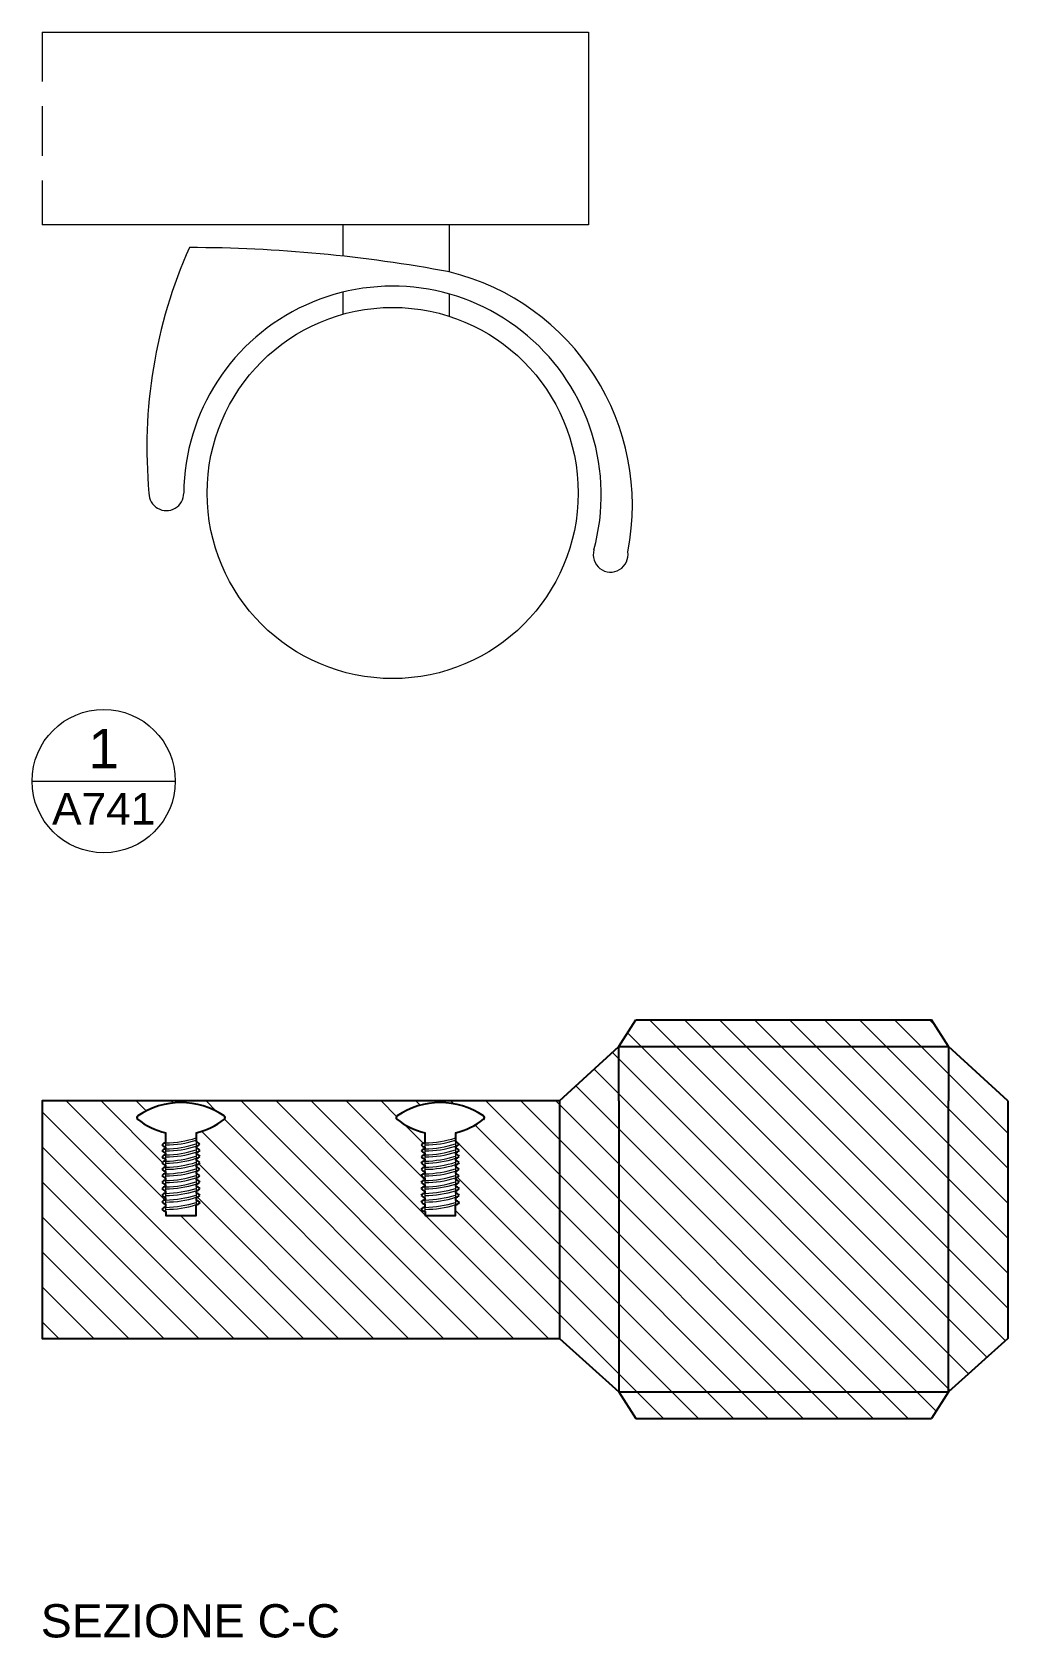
# Model space of a CAD drawing. Header units: centimetres. Extents: x -1194 to 126, y -577 to 528.
# Drawn here: x -737.7 to -639.1, y 340.6 to 502.8 of the extents above; entities that cross this region are included whole.
import ezdxf
from ezdxf.enums import TextEntityAlignment as Align

# ---------------------------------------------------------------- set-up
doc = ezdxf.new("R2010")
doc.units = ezdxf.units.CM
doc.header["$MEASUREMENT"] = 0
doc.linetypes.add('HIDDEN', pattern=[0.375, 0.25, -0.125])
for name, color, linetype, lineweight in [('A-ANNO-SYMB', 3, 'Continuous', 18), ('dettagli', 4, 'Continuous', 13), ('linee prospetti', 1, 'Continuous', 18), ('linee sezioni', 3, 'Continuous', 25), ('quote', 20, 'Continuous', 5), ('trame', 6, 'Continuous', 9)]:
    doc.layers.add(name, color=color, linetype=linetype, lineweight=lineweight)
doc.styles.add('ARIAL', font='arial.ttf')
doc.styles.get("Standard").update_dxf_attribs({"font": 'arial.ttf'})

# ---------------------------------------------------------------- blocks, each defined once
blk = doc.blocks.new('DETAGLI')
at = {"layer": 'A-ANNO-SYMB', "linetype": 'Continuous'}
blk.add_line((486.66, 356.17), (504.76, 356.17), dxfattribs=at)
blk.add_circle((495.71, 356.17), 9.05, dxfattribs=at)
for tag, p in [('TAVOLA', (495.71, 362.76)), ('SEZIONE', (495.71, 354.67))]:
    blk.add_attdef(tag, text='', height=5, dxfattribs=at).set_placement(p, align=Align.TOP_CENTER)

msp = doc.modelspace()

# ---------------------------------------------------------------- hatches: boundary and pattern name
at = {"layer": 'trame'}
h = msp.add_hatch(dxfattribs=at)
h.set_pattern_fill('ANSI31', color=256, scale=20, angle=90)
h.paths.add_polyline_path([(-645.09, 394.85), (-645.09, 400.34), (-678.39, 400.34), (-678.39, 394.85), (-678.39, 365.48), (-645.09, 365.48)])
h.paths.add_polyline_path([(-646.79, 403.05), (-676.69, 403.05), (-678.39, 400.34), (-645.09, 400.34)])
h.paths.add_polyline_path([(-639.07, 394.85), (-645.09, 400.34), (-645.09, 394.85), (-645.09, 365.48), (-639.07, 370.85)])
h.paths.add_polyline_path([(-645.09, 365.48), (-678.39, 365.48), (-676.69, 362.77), (-646.79, 362.77)])
h.paths.add_polyline_path([(-678.39, 394.85), (-678.39, 400.34), (-684.41, 394.85), (-684.41, 370.85), (-678.39, 365.48)])
h = msp.add_hatch(dxfattribs=at)
h.set_pattern_fill('ANSI31', color=256, scale=20, angle=90)
h.paths.add_polyline_path([(-684.41, 394.85), (-736.69, 394.85), (-736.69, 370.85), (-684.41, 370.85)])
h.paths.add_polyline_path([(-724.58, 387.29, -0.273281), (-724.19, 387.49), (-724.19, 387.72, -0.173128), (-724.58, 387.95, -0.273281), (-724.19, 388.15), (-724.19, 388.35, -0.173128), (-724.58, 388.58, -0.273281), (-724.19, 388.77), (-724.19, 388.97, -0.173128), (-724.58, 389.2, -0.273281), (-724.19, 389.4), (-724.19, 389.58, -0.173128), (-724.58, 389.81, -0.273281), (-724.19, 390.01), (-724.19, 390.19, -0.173128), (-724.58, 390.41, -0.273281), (-724.19, 390.61), (-724.19, 391.65, -0.113762), (-727.02, 392.99, -0.540548), (-727.01, 393.36, -0.304131), (-718.3, 393.36, -0.540532), (-718.29, 392.99, -0.113774), (-721.12, 391.65), (-721.12, 390.72, -0.173128), (-720.74, 390.49, -0.273281), (-721.12, 390.29), (-721.12, 390.1, -0.173128), (-720.74, 389.88, -0.273281), (-721.12, 389.68), (-721.12, 389.48, -0.173128), (-720.74, 389.25, -0.273281), (-721.12, 389.06), (-721.12, 388.85, -0.173128), (-720.74, 388.63, -0.273281), (-721.12, 388.43), (-721.12, 388.2, -0.173128), (-720.74, 387.97, -0.273281), (-721.12, 387.77), (-721.12, 387.52, -0.173128), (-720.74, 387.29, -0.273281), (-721.12, 387.09), (-721.12, 386.88, -0.173128), (-720.74, 386.65, -0.273281), (-721.12, 386.45), (-721.12, 386.21, -0.173128), (-720.74, 385.98, -0.273281), (-721.12, 385.79), (-721.12, 385.54, -0.173128), (-720.74, 385.32, -0.273281), (-721.12, 385.12), (-721.12, 384.81, -0.173128), (-720.74, 384.58, -0.273281), (-721.12, 384.38), (-721.12, 383.29), (-724.19, 383.29), (-724.19, 383.67, -0.173128), (-724.58, 383.9, -0.273281), (-724.19, 384.1), (-724.19, 384.41, -0.173128), (-724.58, 384.64, -0.273281), (-724.19, 384.84), (-724.19, 385.08, -0.173128), (-724.58, 385.31, -0.273281), (-724.19, 385.5), (-724.19, 385.75, -0.173128), (-724.58, 385.97, -0.273281), (-724.19, 386.17), (-724.19, 386.39, -0.173128), (-724.58, 386.61, -0.273281), (-724.19, 386.81), (-724.19, 387.07, -0.173128)], flags=16)
h.paths.add_polyline_path([(-724.19, 390.61, 0.071826), (-721.12, 391.12), (-721.12, 383.29), (-724.19, 383.29)], flags=0)
h.paths.add_polyline_path([(-700.8, 393.36, -0.304131), (-692.09, 393.36, -0.540532), (-692.08, 392.99, -0.113774), (-694.91, 391.65), (-694.91, 390.72, -0.173128), (-694.53, 390.49, -0.273281), (-694.91, 390.29), (-694.91, 390.1, -0.173128), (-694.53, 389.88, -0.273281), (-694.91, 389.68), (-694.91, 389.48, -0.173128), (-694.53, 389.25, -0.273281), (-694.91, 389.06), (-694.91, 388.85, -0.173128), (-694.53, 388.63, -0.273281), (-694.91, 388.43), (-694.91, 388.2, -0.173128), (-694.53, 387.97, -0.273281), (-694.91, 387.77), (-694.91, 387.52, -0.173128), (-694.53, 387.29, -0.273281), (-694.91, 387.09), (-694.91, 386.88, -0.173128), (-694.53, 386.65, -0.273281), (-694.91, 386.45), (-694.91, 386.21, -0.173128), (-694.53, 385.98, -0.273281), (-694.91, 385.79), (-694.91, 385.54, -0.173128), (-694.53, 385.32, -0.273281), (-694.91, 385.12), (-694.91, 384.81, -0.173128), (-694.53, 384.58, -0.273281), (-694.91, 384.38), (-694.91, 383.29), (-697.99, 383.29), (-697.99, 383.67, -0.173128), (-698.37, 383.9, -0.273281), (-697.99, 384.1), (-697.99, 384.41, -0.173128), (-698.37, 384.64, -0.273281), (-697.99, 384.84), (-697.99, 385.08, -0.173128), (-698.37, 385.31, -0.273281), (-697.99, 385.5), (-697.99, 385.75, -0.173128), (-698.37, 385.97, -0.273281), (-697.99, 386.17), (-697.99, 386.39, -0.173128), (-698.37, 386.61, -0.273281), (-697.99, 386.81), (-697.99, 387.07, -0.173128), (-698.37, 387.29, -0.273281), (-697.99, 387.49), (-697.99, 387.72, -0.173128), (-698.37, 387.95, -0.273281), (-697.99, 388.15), (-697.99, 388.35, -0.173128), (-698.37, 388.58, -0.273281), (-697.99, 388.77), (-697.99, 388.97, -0.173128), (-698.37, 389.2, -0.273281), (-697.99, 389.4), (-697.99, 389.58, -0.173128), (-698.37, 389.81, -0.273281), (-697.99, 390.01), (-697.99, 390.19, -0.173128), (-698.37, 390.41, -0.273281), (-697.99, 390.61), (-697.99, 391.65, -0.113762), (-700.82, 392.99, -0.540548)], flags=16)
h.paths.add_polyline_path([(-697.99, 390.61, 0.071826), (-694.91, 391.12), (-694.91, 383.29), (-697.99, 383.29)], flags=0)

# ---------------------------------------------------------------- linework, layer by layer
at = {"layer": 'dettagli'}
for points in [[(-721.12, 391.65), (-721.12, 383.29), (-724.19, 383.29), (-724.19, 391.65)], [(-694.91, 391.65), (-694.91, 383.29), (-697.99, 383.29), (-697.99, 391.65)]]:
    msp.add_lwpolyline(points, dxfattribs=at)
for centre, radius, start, end in [((-724.42, 401.5), 10.89, 271.1868, 287.62), ((-698.21, 401.5), 10.89, 271.1868, 287.62), ((-724.13, 400.07), 9.65, 269.6106, 288.1487), ((-724.42, 400.9), 10.89, 271.1868, 287.62), ((-724.13, 399.46), 9.65, 269.6106, 288.1487), ((-724.42, 400.29), 10.89, 271.1868, 287.62), ((-724.13, 398.85), 9.65, 269.6106, 288.1487), ((-697.92, 400.07), 9.65, 269.6106, 288.1487), ((-698.21, 400.9), 10.89, 271.1868, 287.62), ((-697.92, 399.46), 9.65, 269.6106, 288.1487), ((-698.21, 400.29), 10.89, 271.1868, 287.62), ((-697.92, 398.85), 9.65, 269.6106, 288.1487), ((-724.42, 399.66), 10.89, 271.1868, 287.62), ((-724.13, 398.23), 9.65, 269.6106, 288.1487), ((-724.42, 399.04), 10.89, 271.1868, 287.62), ((-724.13, 397.6), 9.65, 269.6106, 288.1487), ((-724.42, 398.38), 10.89, 271.1868, 287.62), ((-724.13, 396.94), 9.65, 269.6106, 288.1487), ((-698.21, 399.66), 10.89, 271.1868, 287.62), ((-697.92, 398.23), 9.65, 269.6106, 288.1487), ((-698.21, 399.04), 10.89, 271.1868, 287.62), ((-697.92, 397.6), 9.65, 269.6106, 288.1487), ((-698.21, 398.38), 10.89, 271.1868, 287.62), ((-697.92, 396.94), 9.65, 269.6106, 288.1487), ((-724.42, 397.7), 10.89, 271.1868, 287.62), ((-724.13, 396.26), 9.65, 269.6106, 288.1487), ((-724.42, 397.06), 10.89, 271.1868, 287.62), ((-724.13, 395.63), 9.65, 269.6106, 288.1487), ((-698.21, 397.7), 10.89, 271.1868, 287.62), ((-697.92, 396.26), 9.65, 269.6106, 288.1487), ((-698.21, 397.06), 10.89, 271.1868, 287.62), ((-697.92, 395.63), 9.65, 269.6106, 288.1487), ((-724.42, 396.4), 10.89, 271.1868, 287.62), ((-724.13, 394.96), 9.65, 269.6106, 288.1487), ((-724.42, 395.73), 10.89, 271.1868, 287.62), ((-724.13, 394.29), 9.65, 269.6106, 288.1487), ((-724.42, 394.99), 10.89, 271.1868, 287.62), ((-698.21, 396.4), 10.89, 271.1868, 287.62), ((-697.92, 394.96), 9.65, 269.6106, 288.1487), ((-698.21, 395.73), 10.89, 271.1868, 287.62), ((-697.92, 394.29), 9.65, 269.6106, 288.1487), ((-698.21, 394.99), 10.89, 271.1868, 287.62), ((-724.13, 393.55), 9.65, 269.6106, 288.1487), ((-697.92, 393.55), 9.65, 269.6106, 288.1487)]:
    msp.add_arc(centre, radius, start, end, dxfattribs=at)
at = {"layer": 'linee prospetti'}
for p, q in [((-736.69, 502.85), (-681.45, 502.85)), ((-681.45, 502.85), (-681.45, 483.39)), ((-681.45, 483.39), (-736.69, 483.39)), ((-706.3, 483.39), (-706.3, 480.21)), ((-695.54, 483.39), (-695.54, 478.61)), ((-706.3, 476.57), (-706.3, 474.34)), ((-695.54, 476.38), (-695.54, 474.14)), ((-678.39, 374.93), (-678.39, 394.85))]:
    msp.add_line(p, q, dxfattribs=at)
at = {"layer": 'linee prospetti', "linetype": 'HIDDEN', "ltscale": 20}
msp.add_line((-736.69, 502.85), (-736.69, 483.39), dxfattribs=at)
at = {"layer": 'linee prospetti'}
msp.add_circle((-701.26, 456.28), 18.75, dxfattribs=at)
for centre, radius, start, end in [((-676.71, 460.9), 49.4, 155.8953, 185.3823), ((-722.07, 336.73), 144.35, 79.3999, 89.8923), ((-701.29, 455.05), 24.26, 348.7983, 76.2923), ((-701.28, 456.08), 21.1, 344.7676, 179.451), ((-724.14, 456.26), 1.76, 180, 0.5058), ((-679.23, 450.05), 1.76, 163.8588, 9.5951)]:
    msp.add_arc(centre, radius, start, end, dxfattribs=at)
at = {"layer": 'linee sezioni'}
for p, q in [((-678.39, 400.34), (-676.69, 403.05)), ((-645.09, 400.34), (-646.79, 403.05)), ((-684.41, 394.85), (-678.39, 400.34)), ((-678.39, 400.34), (-645.09, 400.34)), ((-639.07, 394.85), (-645.09, 400.34)), ((-684.41, 394.85), (-684.41, 370.85)), ((-678.39, 394.85), (-678.39, 365.48)), ((-645.09, 365.48), (-645.09, 394.85)), ((-639.07, 394.85), (-639.07, 370.85)), ((-724.19, 390.61), (-724.19, 391.65)), ((-721.12, 391.65), (-721.12, 390.72)), ((-697.99, 390.61), (-697.99, 391.65)), ((-694.91, 391.65), (-694.91, 390.72)), ((-724.19, 390.01), (-724.19, 390.19)), ((-724.19, 389.4), (-724.19, 389.58)), ((-721.12, 390.29), (-721.12, 390.1)), ((-721.12, 389.68), (-721.12, 389.48)), ((-697.99, 390.01), (-697.99, 390.19)), ((-697.99, 389.4), (-697.99, 389.58)), ((-694.91, 390.29), (-694.91, 390.1)), ((-694.91, 389.68), (-694.91, 389.48)), ((-724.19, 388.77), (-724.19, 388.97)), ((-724.19, 388.15), (-724.19, 388.35)), ((-721.12, 389.06), (-721.12, 388.85)), ((-721.12, 388.43), (-721.12, 388.2)), ((-721.12, 387.77), (-721.12, 387.52)), ((-697.99, 388.77), (-697.99, 388.97)), ((-697.99, 388.15), (-697.99, 388.35)), ((-694.91, 389.06), (-694.91, 388.85)), ((-694.91, 388.43), (-694.91, 388.2)), ((-694.91, 387.77), (-694.91, 387.52)), ((-724.19, 387.49), (-724.19, 387.72)), ((-724.19, 386.81), (-724.19, 387.07)), ((-724.19, 386.17), (-724.19, 386.39)), ((-721.12, 387.09), (-721.12, 386.88)), ((-721.12, 386.45), (-721.12, 386.21)), ((-697.99, 387.49), (-697.99, 387.72)), ((-697.99, 386.81), (-697.99, 387.07)), ((-697.99, 386.17), (-697.99, 386.39)), ((-694.91, 387.09), (-694.91, 386.88)), ((-694.91, 386.45), (-694.91, 386.21)), ((-724.19, 385.5), (-724.19, 385.75)), ((-724.19, 385.5), (-724.19, 385.75)), ((-724.19, 384.84), (-724.19, 385.08)), ((-721.12, 385.79), (-721.12, 385.54)), ((-721.12, 385.12), (-721.12, 384.81)), ((-697.99, 385.5), (-697.99, 385.75)), ((-697.99, 385.5), (-697.99, 385.75)), ((-697.99, 384.84), (-697.99, 385.08)), ((-694.91, 385.79), (-694.91, 385.54)), ((-694.91, 385.12), (-694.91, 384.81)), ((-724.19, 384.1), (-724.19, 384.41)), ((-697.99, 384.1), (-697.99, 384.41)), ((-684.41, 370.85), (-678.39, 365.48)), ((-639.07, 370.85), (-645.09, 365.48)), ((-678.39, 365.48), (-676.69, 362.77)), ((-678.39, 365.48), (-645.09, 365.48)), ((-645.09, 365.48), (-646.79, 362.77))]:
    msp.add_line(p, q, dxfattribs=at)
for points in [[(-676.69, 403.05), (-646.79, 403.05)], [(-678.39, 394.85), (-678.39, 400.34)], [(-645.09, 400.34), (-645.09, 394.85)], [(-684.41, 394.85), (-736.69, 394.85), (-736.69, 370.85), (-684.41, 370.85)], [(-724.19, 383.67), (-724.19, 383.29), (-721.12, 383.29), (-721.12, 384.38)], [(-697.99, 383.67), (-697.99, 383.29), (-694.91, 383.29), (-694.91, 384.38)], [(-676.69, 362.77), (-646.79, 362.77)]]:
    msp.add_lwpolyline(points, dxfattribs=at)
for centre, radius, start, end in [((-722.66, 386.87), 7.82, 56.0304, 123.9696), ((-696.45, 386.87), 7.82, 56.0304, 123.9696), ((-726.9, 393.17), 0.225, 121.5129, 235.267), ((-722.71, 398.46), 6.97, 231.5118, 257.696), ((-722.61, 398.46), 6.97, 282.3026, 308.4895), ((-718.42, 393.17), 0.225, 304.733, 58.4871), ((-700.69, 393.17), 0.225, 121.5129, 235.267), ((-696.5, 398.46), 6.97, 231.5118, 257.696), ((-696.4, 398.46), 6.97, 282.3026, 308.4895), ((-692.21, 393.17), 0.225, 304.733, 58.4871), ((-724.22, 390.19), 0.425, 86.5276, 147.6662), ((-724.07, 390.84), 0.665, 219.7871, 259.0756), ((-724.22, 389.58), 0.425, 86.5276, 147.6662), ((-724.07, 390.24), 0.665, 219.7871, 259.0756), ((-724.22, 388.97), 0.425, 86.5276, 147.6662), ((-721.25, 390.06), 0.665, 39.7871, 79.0756), ((-721.1, 390.72), 0.425, 266.5276, 327.6662), ((-721.25, 389.45), 0.665, 39.7871, 79.0756), ((-721.1, 390.1), 0.425, 266.5276, 327.6662), ((-721.25, 388.83), 0.665, 39.7871, 79.0756), ((-698.01, 390.19), 0.425, 86.5276, 147.6662), ((-697.86, 390.84), 0.665, 219.7871, 259.0756), ((-698.01, 389.58), 0.425, 86.5276, 147.6662), ((-697.86, 390.24), 0.665, 219.7871, 259.0756), ((-698.01, 388.97), 0.425, 86.5276, 147.6662), ((-695.04, 390.06), 0.665, 39.7871, 79.0756), ((-694.89, 390.72), 0.425, 266.5276, 327.6662), ((-695.04, 389.45), 0.665, 39.7871, 79.0756), ((-694.89, 390.1), 0.425, 266.5276, 327.6662), ((-695.04, 388.83), 0.665, 39.7871, 79.0756), ((-724.07, 389.63), 0.665, 219.7871, 259.0756), ((-724.22, 388.35), 0.425, 86.5276, 147.6662), ((-724.07, 389), 0.665, 219.7871, 259.0756), ((-724.22, 387.72), 0.425, 86.5276, 147.6662), ((-724.07, 388.38), 0.665, 219.7871, 259.0756), ((-721.1, 389.48), 0.425, 266.5276, 327.6662), ((-721.25, 388.2), 0.665, 39.7871, 79.0756), ((-721.1, 388.85), 0.425, 266.5276, 327.6662), ((-721.25, 387.54), 0.665, 39.7871, 79.0756), ((-721.1, 388.2), 0.425, 266.5276, 327.6662), ((-697.86, 389.63), 0.665, 219.7871, 259.0756), ((-698.01, 388.35), 0.425, 86.5276, 147.6662), ((-697.86, 389), 0.665, 219.7871, 259.0756), ((-698.01, 387.72), 0.425, 86.5276, 147.6662), ((-697.86, 388.38), 0.665, 219.7871, 259.0756), ((-694.89, 389.48), 0.425, 266.5276, 327.6662), ((-695.04, 388.2), 0.665, 39.7871, 79.0756), ((-694.89, 388.85), 0.425, 266.5276, 327.6662), ((-695.04, 387.54), 0.665, 39.7871, 79.0756), ((-694.89, 388.2), 0.425, 266.5276, 327.6662), ((-724.22, 387.07), 0.425, 86.5276, 147.6662), ((-724.07, 387.72), 0.665, 219.7871, 259.0756), ((-724.22, 386.39), 0.425, 86.5276, 147.6662), ((-724.07, 387.04), 0.665, 219.7871, 259.0756), ((-724.22, 385.75), 0.425, 86.5276, 147.6662), ((-721.25, 386.86), 0.665, 39.7871, 79.0756), ((-721.1, 387.52), 0.425, 266.5276, 327.6662), ((-721.25, 386.23), 0.665, 39.7871, 79.0756), ((-721.1, 386.88), 0.425, 266.5276, 327.6662), ((-721.25, 385.56), 0.665, 39.7871, 79.0756), ((-698.01, 387.07), 0.425, 86.5276, 147.6662), ((-697.86, 387.72), 0.665, 219.7871, 259.0756), ((-698.01, 386.39), 0.425, 86.5276, 147.6662), ((-697.86, 387.04), 0.665, 219.7871, 259.0756), ((-698.01, 385.75), 0.425, 86.5276, 147.6662), ((-695.04, 386.86), 0.665, 39.7871, 79.0756), ((-694.89, 387.52), 0.425, 266.5276, 327.6662), ((-695.04, 386.23), 0.665, 39.7871, 79.0756), ((-694.89, 386.88), 0.425, 266.5276, 327.6662), ((-695.04, 385.56), 0.665, 39.7871, 79.0756), ((-724.07, 386.4), 0.665, 219.7871, 259.0756), ((-724.22, 385.08), 0.425, 86.5276, 147.6662), ((-724.07, 385.73), 0.665, 219.7871, 259.0756), ((-724.22, 384.41), 0.425, 86.5276, 147.6662), ((-724.07, 385.07), 0.665, 219.7871, 259.0756), ((-721.1, 386.21), 0.425, 266.5276, 327.6662), ((-721.25, 384.89), 0.665, 39.7871, 79.0756), ((-721.1, 385.54), 0.425, 266.5276, 327.6662), ((-721.25, 384.15), 0.665, 39.7871, 79.0756), ((-721.1, 384.81), 0.425, 266.5276, 327.6662), ((-697.86, 386.4), 0.665, 219.7871, 259.0756), ((-698.01, 385.08), 0.425, 86.5276, 147.6662), ((-697.86, 385.73), 0.665, 219.7871, 259.0756), ((-698.01, 384.41), 0.425, 86.5276, 147.6662), ((-697.86, 385.07), 0.665, 219.7871, 259.0756), ((-694.89, 386.21), 0.425, 266.5276, 327.6662), ((-695.04, 384.89), 0.665, 39.7871, 79.0756), ((-694.89, 385.54), 0.425, 266.5276, 327.6662), ((-695.04, 384.15), 0.665, 39.7871, 79.0756), ((-694.89, 384.81), 0.425, 266.5276, 327.6662), ((-724.22, 383.67), 0.425, 86.5276, 147.6662), ((-724.07, 384.33), 0.665, 219.7871, 259.0756), ((-698.01, 383.67), 0.425, 86.5276, 147.6662), ((-697.86, 384.33), 0.665, 219.7871, 259.0756)]:
    msp.add_arc(centre, radius, start, end, dxfattribs=at)

# ---------------------------------------------------------------- block references
at = {"layer": 'A-ANNO-SYMB'}
ref = msp.add_blockref('DETAGLI', (-1127.04, 142.24), dxfattribs=dict(at, xscale=0.8, yscale=0.8, zscale=0.8))
ref.add_attrib('SEZIONE', 'A741', dxfattribs={"linetype": 'Continuous', "height": 3.2, "style": 'ARIAL'}).set_placement((-730.47, 425.98), align=Align.TOP_CENTER)
ref.add_attrib('TAVOLA', '1', dxfattribs={"linetype": 'Continuous', "height": 4, "style": 'ARIAL'}).set_placement((-730.47, 432.45), align=Align.TOP_CENTER)

# ---------------------------------------------------------------- texts
at = {"layer": 'quote', "insert": (-736.83, 344.01), "char_height": 3.36, "attachment_point": 1}
msp.add_mtext_dynamic_manual_height_columns('SEZIONE C-C', width=84.0633, gutter_width=1, heights=[0], dxfattribs=at)

doc.saveas('drawing.dxf')
